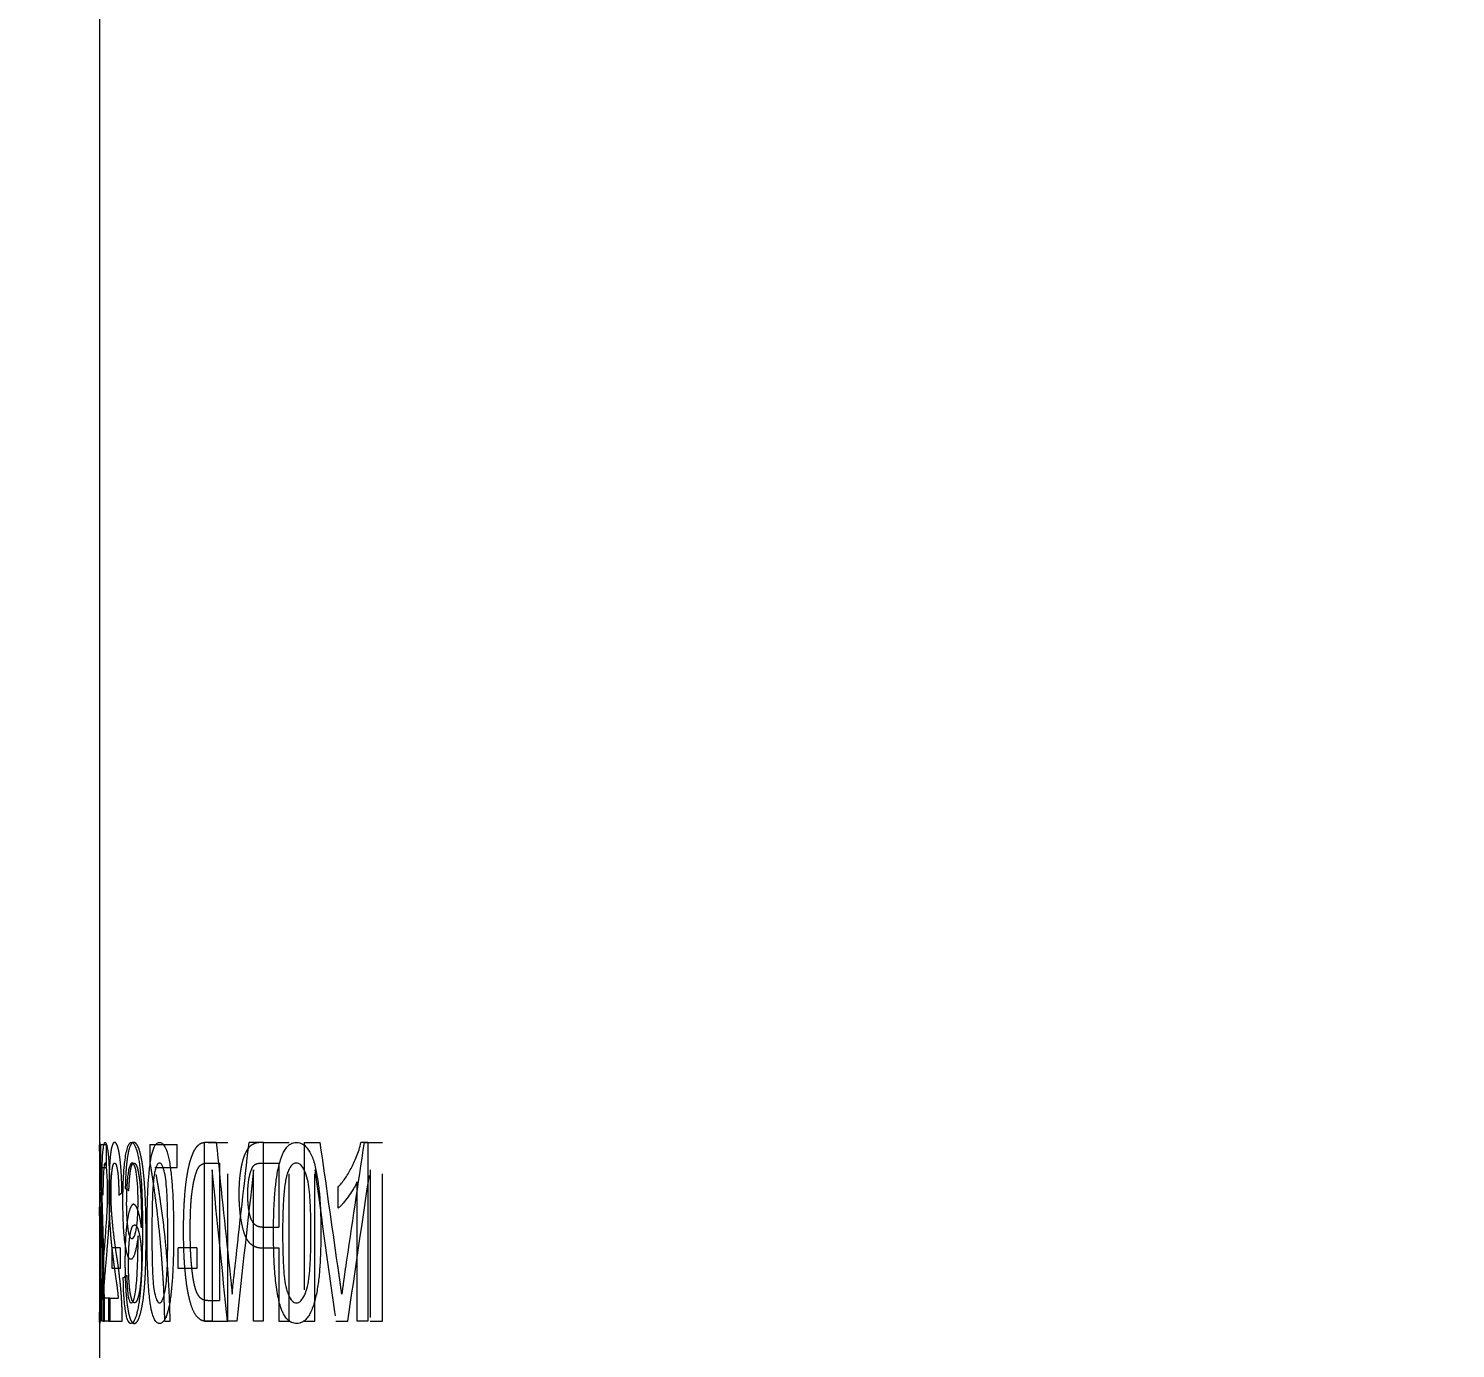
# Model space of a CAD drawing. Header units: millimetres. Extents: x 11 to 154, y 24 to 267.
# Drawn here: x 58.14 to 70.44, y 161.54 to 172.91 of the extents above; entities that cross this region are included whole.
import ezdxf

# ---------------------------------------------------------------- set-up
doc = ezdxf.new("R2010")
doc.units = ezdxf.units.MM
doc.header["$PDSIZE"] = -1
doc.linetypes.add('HIDDEN', pattern=[1.905, 1.27, -0.635])
doc.dimstyles.new('ISO-25', dxfattribs={"dimtxt": 2.5, "dimasz": 2.5, "dimexe": 1.25, "dimexo": 0.625, "dimtad": 1, "dimtxsty": 'Standard', "dimcen": 2.5, "dimadec": 0, "dimazin": 0, "dimtfac": 1, "dimtmove": 0, "dimatfit": 3, "dimfxl": 1, "dimarcsym": 0})

# ---------------------------------------------------------------- blocks, each defined once
blk = doc.blocks.new('*D33')
at = {"color": 0, "lineweight": -2}
for start, end in [(206.9483, 226.6819), (244.9569, 264.0897)]:
    blk.add_arc((98.216, 212.195), 40.835, start, end, dxfattribs=at)
at = {"color": 0}
for points in [[(61.334, 193.468), (62.296, 193.91), (60.487, 196.573)], [(94.045, 172.105), (93.977, 171.049), (97.18, 171.373)]]:
    blk.add_solid(points, dxfattribs=at)
at = {"layer": 'Defpoints', "color": 0}
for p in [(98.216, 212.195), (98.216, 212.195), (58.768, 195.861), (69.096, 183.568), (96.835, 157.794)]:
    blk.add_point(p, dxfattribs=at)
at = {"color": 0, "insert": (75.098, 178.534), "char_height": 2.8222, "attachment_point": 5}
blk.add_mtext('66°', dxfattribs=at)

msp = doc.modelspace()

# ---------------------------------------------------------------- linework, layer by layer
at = {"color": 7, "linetype": 'Continuous', "lineweight": 0}
for p, q in [((58.755, 258.36), (58.755, 163.274)), ((58.755, 163.274), (58.755, 163.061)), ((59.76, 163.314), (59.658, 163.314)), ((59.658, 161.773), (59.658, 163.314)), ((60.163, 163.314), (60.043, 163.314)), ((60.163, 163.314), (60.163, 161.773)), ((61.067, 163.314), (61.007, 163.314)), ((61.067, 163.314), (61.067, 161.773)), ((58.755, 163.061), (58.755, 162.725)), ((59.725, 163.076), (59.725, 161.773)), ((60.082, 161.773), (60.082, 163.076)), ((60.81, 162.746), (60.81, 162.928)), ((60.974, 161.773), (60.974, 162.973)), ((58.755, 162.725), (58.755, 162.556)), ((58.755, 162.556), (58.755, 161.978)), ((59.087, 162.47), (59.086, 162.507)), ((58.931, 162.405), (58.862, 162.405)), ((58.862, 162.227), (58.862, 162.405)), ((58.931, 162.405), (58.931, 162.227)), ((59.593, 162.405), (59.433, 162.405)), ((59.433, 162.227), (59.433, 162.405)), ((59.593, 162.405), (59.593, 162.227)), ((58.931, 162.227), (58.862, 162.227)), ((59.593, 162.227), (59.433, 162.227)), ((58.755, 161.978), (58.755, 161.788)), ((58.844, 161.97), (58.786, 161.97)), ((58.844, 161.97), (58.844, 161.773)), ((58.755, 161.788), (58.755, 159.209)), ((58.844, 161.773), (58.773, 161.773)), ((59.725, 161.773), (59.658, 161.773)), ((59.936, 161.773), (59.858, 161.773)), ((60.163, 161.773), (60.082, 161.773)), ((61.067, 161.773), (60.974, 161.773))]:
    msp.add_line(p, q, dxfattribs=at)
at = {"color": 8, "linetype": 'Continuous', "lineweight": 0}
for p, q in [((58.755, 163.274), (58.757, 163.314)), ((58.755, 163.09), (58.755, 163.061))]:
    msp.add_line(p, q, dxfattribs=at)
at = {"color": 7, "linetype": 'HIDDEN', "lineweight": 0}
for p, q in [((58.762, 163.294), (58.762, 163.134)), ((58.762, 163.294), (58.815, 163.294)), ((58.815, 163.096), (58.815, 163.294)), ((59.188, 163.294), (59.188, 163.134)), ((59.188, 163.294), (59.423, 163.294)), ((59.423, 163.096), (59.423, 163.294)), ((59.69, 163.314), (59.86, 163.314)), ((59.86, 161.773), (59.86, 163.314)), ((60.166, 163.314), (60.387, 163.314)), ((60.387, 161.773), (60.387, 163.314)), ((60.517, 163.314), (60.517, 161.773)), ((60.517, 163.314), (60.656, 163.314)), ((61.034, 163.314), (61.192, 163.314)), ((61.192, 161.773), (61.192, 163.314)), ((58.769, 163.096), (58.815, 163.096)), ((59.231, 163.096), (59.423, 163.096)), ((59.689, 163.136), (59.788, 163.136)), ((59.788, 163.136), (59.788, 161.95)), ((60.158, 163.136), (60.3, 163.136)), ((60.3, 163.136), (60.3, 162.583)), ((60.61, 161.773), (60.61, 163.076)), ((61.086, 163.076), (61.086, 161.773)), ((60.157, 162.583), (60.3, 162.583)), ((60.155, 162.405), (60.3, 162.405)), ((60.3, 162.405), (60.3, 161.773)), ((58.833, 161.97), (58.833, 161.773)), ((58.833, 161.97), (58.916, 161.97)), ((59.688, 161.95), (59.788, 161.95)), ((58.785, 161.773), (58.797, 161.773)), ((58.833, 161.773), (58.95, 161.773)), ((59.314, 161.773), (59.362, 161.773)), ((59.682, 161.773), (59.86, 161.773)), ((60.3, 161.773), (60.387, 161.773)), ((60.517, 161.773), (60.61, 161.773)), ((60.791, 161.773), (60.894, 161.773)), ((61.086, 161.773), (61.192, 161.773))]:
    msp.add_line(p, q, dxfattribs=at)
msp.add_circle((77.799, 176.831), 40.835)
at = {"color": 7, "linetype": 'Continuous', "lineweight": 0}
for points, knots in [([(58.755, 195.874), (58.763, 195.866), (58.779, 195.85), (58.886, 195.743), (59.01, 195.619), (59.164, 195.466), (59.403, 195.227), (59.759, 194.87), (60.177, 194.452), (60.66, 193.969), (61.144, 193.485), (61.604, 193.025), (62.025, 192.604), (62.466, 192.163), (62.93, 191.699), (63.414, 191.215), (63.919, 190.711), (64.438, 190.191), (65.034, 189.596), (65.707, 188.922), (66.464, 188.165), (67.24, 187.389), (68.039, 186.59), (68.858, 185.771), (69.696, 184.933), (70.546, 184.083), (71.47, 183.159), (72.467, 182.162), (73.538, 181.091), (74.62, 180.009), (75.718, 178.912), (76.827, 177.803), (77.948, 176.681), (79.071, 175.558), (80.184, 174.446), (81.28, 173.349), (82.361, 172.268), (83.437, 171.192), (84.514, 170.115), (85.587, 169.042), (86.656, 167.973), (87.709, 166.92), (88.599, 166.03), (89.329, 165.3), (89.909, 164.72), (90.479, 164.15), (91.04, 163.589), (91.589, 163.04), (92.127, 162.502), (92.649, 161.98), (93.237, 161.393), (93.875, 160.755), (94.429, 160.2), (94.843, 159.786), (95.139, 159.49), (95.417, 159.213), (95.725, 158.904), (96.044, 158.585), (96.351, 158.279), (96.592, 158.037), (96.757, 157.872), (96.846, 157.783), (96.847, 157.782), (96.847, 157.782)], [0, 0, 0, 0, 0.017146, 0.034439, 0.043314, 0.05219, 0.070087, 0.087228, 0.104483, 0.122057, 0.139729, 0.151797, 0.163865, 0.176028, 0.18819, 0.200609, 0.213029, 0.225522, 0.238015, 0.25477, 0.271526, 0.28841, 0.305294, 0.322532, 0.33977, 0.357111, 0.374452, 0.395574, 0.416697, 0.437972, 0.459248, 0.480983, 0.502719, 0.524608, 0.546496, 0.567695, 0.588894, 0.610246, 0.631597, 0.653483, 0.675368, 0.697469, 0.719569, 0.732466, 0.745363, 0.75832, 0.771278, 0.784453, 0.797627, 0.810892, 0.824156, 0.844139, 0.864229, 0.874467, 0.884704, 0.895019, 0.905334, 0.92176, 0.938287, 0.955155, 0.972151, 0.988581, 1, 1, 1, 1]), ([(58.757, 163.314), (58.757, 163.313), (58.757, 163.313), (58.758, 163.307), (58.759, 163.286), (58.762, 163.217), (58.765, 163.103), (58.766, 163), (58.766, 162.946), (58.767, 162.918)], [0, 0, 0, 0, 0.062742, 0.12547, 0.250816, 0.500008, 0.749251, 0.874589, 1, 1, 1, 1]), ([(58.774, 162.879), (58.774, 162.894), (58.775, 162.925), (58.775, 162.985), (58.776, 163.058), (58.778, 163.139), (58.781, 163.207), (58.786, 163.258), (58.791, 163.292), (58.795, 163.307), (58.8, 163.313), (58.802, 163.313), (58.803, 163.314)], [0, 0, 0, 0, 0.062578, 0.125141, 0.250155, 0.375928, 0.499944, 0.622322, 0.749821, 0.874855, 0.937422, 1, 1, 1, 1]), ([(58.803, 163.314), (58.804, 163.313), (58.806, 163.313), (58.81, 163.307), (58.816, 163.292), (58.823, 163.258), (58.829, 163.206), (58.835, 163.141), (58.839, 163.063), (58.841, 162.992), (58.842, 162.933), (58.842, 162.903), (58.842, 162.888)], [0, 0, 0, 0, 0.06258, 0.125147, 0.250187, 0.376839, 0.500086, 0.626279, 0.74999, 0.874876, 0.937429, 1, 1, 1, 1]), ([(58.956, 162.802), (58.956, 162.818), (58.956, 162.851), (58.957, 162.916), (58.96, 163), (58.966, 163.09), (58.977, 163.194), (58.993, 163.271), (59.011, 163.304), (59.022, 163.312), (59.027, 163.313), (59.03, 163.314)], [0, 0, 0, 0, 0.062679, 0.125345, 0.250536, 0.393468, 0.500776, 0.749555, 0.874673, 0.937325, 1, 1, 1, 1]), ([(59.03, 163.314), (59.034, 163.313), (59.041, 163.312), (59.052, 163.299), (59.062, 163.279), (59.073, 163.25), (59.083, 163.215), (59.094, 163.158), (59.106, 163.072), (59.116, 162.954), (59.121, 162.829), (59.124, 162.702), (59.124, 162.617), (59.124, 162.574)], [0, 0, 0, 0, 0.062528, 0.125054, 0.1865, 0.250096, 0.312619, 0.375143, 0.499916, 0.624788, 0.749806, 0.874895, 1, 1, 1, 1]), ([(59.164, 162.533), (59.164, 162.576), (59.164, 162.663), (59.167, 162.797), (59.172, 162.926), (59.18, 163.052), (59.194, 163.164), (59.212, 163.239), (59.228, 163.28), (59.242, 163.3), (59.257, 163.312), (59.267, 163.313), (59.272, 163.314)], [0, 0, 0, 0, 0.125149, 0.250279, 0.383726, 0.500412, 0.631627, 0.749883, 0.8124, 0.874915, 0.937449, 1, 1, 1, 1]), ([(59.272, 163.314), (59.277, 163.313), (59.287, 163.312), (59.307, 163.295), (59.327, 163.261), (59.344, 163.209), (59.359, 163.144), (59.371, 163.046), (59.382, 162.922), (59.388, 162.817), (59.39, 162.73), (59.392, 162.643), (59.392, 162.576), (59.392, 162.533)], [0, 0, 0, 0, 0.062556, 0.125075, 0.249766, 0.31272, 0.37475, 0.499612, 0.624667, 0.749719, 0.807597, 0.874863, 1, 1, 1, 1]), ([(60.254, 162.533), (60.254, 162.576), (60.254, 162.663), (60.259, 162.797), (60.269, 162.926), (60.285, 163.052), (60.311, 163.164), (60.343, 163.239), (60.373, 163.28), (60.398, 163.3), (60.425, 163.312), (60.443, 163.313), (60.452, 163.314)], [0, 0, 0, 0, 0.125149, 0.250279, 0.383726, 0.500412, 0.631627, 0.749883, 0.8124, 0.874915, 0.937449, 1, 1, 1, 1]), ([(60.452, 163.314), (60.461, 163.313), (60.479, 163.312), (60.515, 163.295), (60.549, 163.261), (60.579, 163.209), (60.604, 163.144), (60.626, 163.046), (60.644, 162.922), (60.654, 162.817), (60.658, 162.73), (60.661, 162.643), (60.661, 162.576), (60.661, 162.533)], [0, 0, 0, 0, 0.062556, 0.125075, 0.249766, 0.31272, 0.37475, 0.499612, 0.624667, 0.749719, 0.807597, 0.874863, 1, 1, 1, 1]), ([(60.81, 162.928), (60.82, 162.939), (60.84, 162.962), (60.878, 163.012), (60.922, 163.086), (60.962, 163.172), (60.991, 163.249), (61.002, 163.292), (61.007, 163.314)], [0, 0, 0, 0, 0.125071, 0.250121, 0.500072, 0.749968, 0.874991, 1, 1, 1, 1]), ([(58.756, 163.136), (58.756, 163.135), (58.756, 163.134), (58.756, 163.125), (58.755, 163.111), (58.755, 163.097), (58.755, 163.09)], [0, 0, 0, 0, 0.250063, 0.499996, 0.749934, 1, 1, 1, 1]), ([(58.759, 163.057), (58.759, 163.069), (58.758, 163.093), (58.758, 163.118), (58.757, 163.133), (58.757, 163.135), (58.756, 163.136)], [0, 0, 0, 0, 0.25007, 0.499982, 0.749917, 1, 1, 1, 1]), ([(58.761, 162.899), (58.761, 162.913), (58.761, 162.941), (58.76, 162.982), (58.76, 163.022), (58.759, 163.045), (58.759, 163.057)], [0, 0, 0, 0, 0.250124, 0.500155, 0.750098, 1, 1, 1, 1]), ([(58.802, 163.136), (58.801, 163.135), (58.799, 163.134), (58.794, 163.118), (58.789, 163.08), (58.787, 163.023), (58.785, 162.971), (58.784, 162.916), (58.784, 162.878), (58.784, 162.859)], [0, 0, 0, 0, 0.125296, 0.250499, 0.499348, 0.624449, 0.749554, 0.874711, 1, 1, 1, 1]), ([(58.824, 162.886), (58.824, 162.895), (58.824, 162.913), (58.824, 162.947), (58.822, 163.006), (58.818, 163.062), (58.814, 163.102), (58.81, 163.123), (58.806, 163.134), (58.804, 163.135), (58.802, 163.136)], [0, 0, 0, 0, 0.06267, 0.125327, 0.250352, 0.499222, 0.624357, 0.749474, 0.874715, 1, 1, 1, 1]), ([(59.035, 163.136), (59.033, 163.135), (59.03, 163.135), (59.022, 163.129), (59.014, 163.112), (59.005, 163.078), (58.998, 163.033), (58.992, 162.979), (58.988, 162.919), (58.986, 162.856), (58.986, 162.813), (58.985, 162.792)], [0, 0, 0, 0, 0.062588, 0.125146, 0.2501, 0.374935, 0.499886, 0.624864, 0.749867, 0.874901, 1, 1, 1, 1]), ([(59.086, 162.806), (59.086, 162.827), (59.086, 162.868), (59.083, 162.949), (59.075, 163.043), (59.06, 163.109), (59.047, 163.129), (59.04, 163.135), (59.037, 163.136), (59.035, 163.136)], [0, 0, 0, 0, 0.125511, 0.25097, 0.500423, 0.749183, 0.874463, 0.937223, 1, 1, 1, 1]), ([(59.225, 163.03), (59.224, 163.021), (59.221, 163.003), (59.217, 162.964), (59.212, 162.893), (59.208, 162.788), (59.206, 162.661), (59.206, 162.576), (59.205, 162.533)], [0, 0, 0, 0, 0.06252, 0.125016, 0.250007, 0.499876, 0.749913, 1, 1, 1, 1]), ([(59.271, 163.136), (59.269, 163.135), (59.264, 163.135), (59.255, 163.128), (59.245, 163.111), (59.233, 163.076), (59.228, 163.046), (59.225, 163.03)], [0, 0, 0, 0, 0.125176, 0.250287, 0.500036, 0.749915, 1, 1, 1, 1]), ([(59.342, 162.533), (59.342, 162.565), (59.342, 162.627), (59.34, 162.753), (59.337, 162.878), (59.326, 162.997), (59.312, 163.072), (59.296, 163.116), (59.282, 163.134), (59.275, 163.135), (59.271, 163.136)], [0, 0, 0, 0, 0.125252, 0.250497, 0.500667, 0.625627, 0.750398, 0.874909, 0.937434, 1, 1, 1, 1]), ([(60.367, 163.03), (60.365, 163.021), (60.361, 163.003), (60.353, 162.964), (60.344, 162.893), (60.337, 162.788), (60.332, 162.661), (60.332, 162.576), (60.332, 162.533)], [0, 0, 0, 0, 0.06252, 0.125016, 0.250007, 0.499876, 0.749913, 1, 1, 1, 1]), ([(60.451, 163.136), (60.447, 163.135), (60.438, 163.135), (60.422, 163.128), (60.403, 163.111), (60.383, 163.076), (60.372, 163.046), (60.367, 163.03)], [0, 0, 0, 0, 0.125176, 0.250287, 0.500036, 0.749915, 1, 1, 1, 1]), ([(60.576, 162.533), (60.576, 162.565), (60.576, 162.627), (60.573, 162.753), (60.566, 162.878), (60.548, 162.997), (60.523, 163.072), (60.496, 163.116), (60.47, 163.134), (60.457, 163.135), (60.451, 163.136)], [0, 0, 0, 0, 0.125252, 0.250497, 0.500667, 0.625627, 0.750398, 0.874909, 0.937434, 1, 1, 1, 1]), ([(60.974, 162.973), (60.968, 162.961), (60.956, 162.937), (60.93, 162.893), (60.896, 162.843), (60.861, 162.799), (60.833, 162.766), (60.818, 162.753), (60.81, 162.746)], [0, 0, 0, 0, 0.12501, 0.250014, 0.499967, 0.749976, 0.874985, 1, 1, 1, 1]), ([(58.757, 162.78), (58.757, 162.78), (58.757, 162.779), (58.758, 162.769), (58.76, 162.735), (58.763, 162.656), (58.765, 162.554), (58.766, 162.467), (58.767, 162.39), (58.767, 162.327), (58.767, 162.296), (58.767, 162.28)], [0, 0, 0, 0, 0.062655, 0.125282, 0.250366, 0.49929, 0.624403, 0.749521, 0.874692, 0.937339, 1, 1, 1, 1]), ([(58.794, 162.349), (58.796, 162.379), (58.802, 162.454), (58.809, 162.554), (58.816, 162.648), (58.82, 162.72), (58.823, 162.786), (58.824, 162.843), (58.824, 162.872), (58.824, 162.886)], [0, 0, 0, 0, 0.200113, 0.500204, 0.625244, 0.750197, 0.875038, 0.937529, 1, 1, 1, 1]), ([(58.842, 162.888), (58.842, 162.872), (58.842, 162.839), (58.841, 162.774), (58.838, 162.663), (58.831, 162.558), (58.825, 162.479), (58.821, 162.432), (58.817, 162.382), (58.812, 162.32), (58.808, 162.277), (58.806, 162.256)], [0, 0, 0, 0, 0.062555, 0.125087, 0.25005, 0.499504, 0.599583, 0.649635, 0.749736, 0.874866, 1, 1, 1, 1]), ([(59.024, 162.306), (59.022, 162.306), (59.016, 162.307), (59.006, 162.317), (58.99, 162.351), (58.971, 162.45), (58.96, 162.589), (58.957, 162.694), (58.956, 162.756), (58.956, 162.787), (58.956, 162.802)], [0, 0, 0, 0, 0.062747, 0.125475, 0.250674, 0.499795, 0.749117, 0.874503, 0.937244, 1, 1, 1, 1]), ([(58.985, 162.792), (58.985, 162.78), (58.986, 162.757), (58.986, 162.717), (58.989, 162.65), (58.995, 162.581), (59.005, 162.529), (59.014, 162.501), (59.024, 162.486), (59.031, 162.485), (59.034, 162.484)], [0, 0, 0, 0, 0.071625, 0.143241, 0.250557, 0.499383, 0.625471, 0.74958, 0.87476, 1, 1, 1, 1]), ([(59.034, 162.484), (59.036, 162.484), (59.04, 162.484), (59.047, 162.49), (59.055, 162.504), (59.065, 162.535), (59.073, 162.576), (59.079, 162.627), (59.084, 162.684), (59.086, 162.745), (59.086, 162.786), (59.086, 162.806)], [0, 0, 0, 0, 0.06259, 0.125158, 0.250127, 0.37504, 0.499977, 0.621964, 0.749822, 0.87489, 1, 1, 1, 1]), ([(58.761, 162.274), (58.761, 162.295), (58.761, 162.338), (58.761, 162.422), (58.76, 162.518), (58.758, 162.579), (58.757, 162.597), (58.756, 162.602), (58.756, 162.602), (58.756, 162.602)], [0, 0, 0, 0, 0.125525, 0.250978, 0.50011, 0.748986, 0.87441, 0.937197, 1, 1, 1, 1]), ([(59.124, 162.574), (59.124, 162.548), (59.124, 162.495), (59.123, 162.402), (59.121, 162.29), (59.116, 162.16), (59.106, 162.028), (59.092, 161.91), (59.075, 161.832), (59.06, 161.79), (59.048, 161.768), (59.037, 161.755), (59.029, 161.754), (59.025, 161.753)], [0, 0, 0, 0, 0.071518, 0.143034, 0.25029, 0.375369, 0.500348, 0.62797, 0.749898, 0.821314, 0.874927, 0.937445, 1, 1, 1, 1]), ([(59.195, 161.901), (59.193, 161.916), (59.19, 161.939), (59.184, 161.987), (59.176, 162.071), (59.169, 162.204), (59.165, 162.34), (59.164, 162.45), (59.164, 162.505), (59.164, 162.533)], [0, 0, 0, 0, 0.083369, 0.125053, 0.25006, 0.49986, 0.749868, 0.874929, 1, 1, 1, 1]), ([(59.205, 162.533), (59.205, 162.502), (59.206, 162.439), (59.207, 162.314), (59.21, 162.19), (59.219, 162.07), (59.232, 161.996), (59.247, 161.951), (59.261, 161.933), (59.268, 161.931), (59.272, 161.931)], [0, 0, 0, 0, 0.125248, 0.250487, 0.500655, 0.625639, 0.750376, 0.874921, 0.937437, 1, 1, 1, 1]), ([(59.392, 162.533), (59.392, 162.489), (59.392, 162.402), (59.389, 162.271), (59.383, 162.143), (59.372, 162.018), (59.356, 161.904), (59.336, 161.828), (59.317, 161.787), (59.302, 161.766), (59.287, 161.754), (59.277, 161.753), (59.272, 161.753)], [0, 0, 0, 0, 0.125158, 0.250297, 0.37541, 0.500448, 0.625296, 0.749884, 0.812384, 0.8749, 0.937444, 1, 1, 1, 1]), ([(59.272, 161.931), (59.275, 161.931), (59.283, 161.933), (59.297, 161.952), (59.312, 161.996), (59.327, 162.07), (59.337, 162.19), (59.341, 162.314), (59.342, 162.439), (59.342, 162.502), (59.342, 162.533)], [0, 0, 0, 0, 0.062568, 0.125076, 0.249614, 0.374345, 0.499321, 0.749502, 0.874746, 1, 1, 1, 1]), ([(60.313, 161.901), (60.308, 161.916), (60.302, 161.939), (60.292, 161.987), (60.277, 162.071), (60.263, 162.204), (60.256, 162.34), (60.254, 162.45), (60.254, 162.505), (60.254, 162.533)], [0, 0, 0, 0, 0.083369, 0.125053, 0.25006, 0.49986, 0.749868, 0.874929, 1, 1, 1, 1]), ([(60.332, 162.533), (60.332, 162.502), (60.332, 162.439), (60.335, 162.314), (60.341, 162.19), (60.357, 162.07), (60.381, 161.996), (60.408, 161.951), (60.432, 161.933), (60.445, 161.931), (60.452, 161.931)], [0, 0, 0, 0, 0.125248, 0.250487, 0.500655, 0.625639, 0.750376, 0.874921, 0.937437, 1, 1, 1, 1]), ([(60.661, 162.533), (60.661, 162.489), (60.66, 162.402), (60.655, 162.271), (60.645, 162.143), (60.627, 162.018), (60.599, 161.904), (60.565, 161.828), (60.532, 161.787), (60.506, 161.766), (60.479, 161.754), (60.461, 161.753), (60.452, 161.753)], [0, 0, 0, 0, 0.125158, 0.250297, 0.37541, 0.500448, 0.625296, 0.749884, 0.812384, 0.8749, 0.937444, 1, 1, 1, 1]), ([(60.452, 161.931), (60.458, 161.931), (60.471, 161.933), (60.496, 161.952), (60.524, 161.996), (60.549, 162.07), (60.566, 162.19), (60.573, 162.314), (60.576, 162.439), (60.576, 162.502), (60.576, 162.533)], [0, 0, 0, 0, 0.062568, 0.125076, 0.249614, 0.374345, 0.499321, 0.749502, 0.874746, 1, 1, 1, 1]), ([(59.086, 162.507), (59.084, 162.49), (59.08, 162.457), (59.07, 162.399), (59.056, 162.347), (59.042, 162.317), (59.032, 162.307), (59.027, 162.306), (59.024, 162.306)], [0, 0, 0, 0, 0.143025, 0.285974, 0.571283, 0.785462, 0.892699, 1, 1, 1, 1]), ([(59.027, 161.931), (59.03, 161.931), (59.035, 161.932), (59.045, 161.945), (59.056, 161.977), (59.068, 162.04), (59.077, 162.149), (59.083, 162.263), (59.086, 162.381), (59.086, 162.44), (59.087, 162.47)], [0, 0, 0, 0, 0.062597, 0.125158, 0.249878, 0.374528, 0.499454, 0.749595, 0.874791, 1, 1, 1, 1]), ([(58.774, 161.91), (58.775, 161.932), (58.775, 161.977), (58.778, 162.061), (58.781, 162.15), (58.785, 162.231), (58.789, 162.295), (58.792, 162.331), (58.794, 162.349)], [0, 0, 0, 0, 0.125024, 0.250044, 0.499827, 0.699854, 0.849924, 1, 1, 1, 1]), ([(58.767, 162.28), (58.767, 162.263), (58.767, 162.23), (58.767, 162.163), (58.766, 162.081), (58.765, 161.989), (58.763, 161.906), (58.761, 161.838), (58.759, 161.788), (58.758, 161.763), (58.757, 161.754), (58.756, 161.753), (58.756, 161.753)], [0, 0, 0, 0, 0.062581, 0.125142, 0.250158, 0.376482, 0.500162, 0.625044, 0.749954, 0.874876, 0.937434, 1, 1, 1, 1]), ([(58.756, 161.931), (58.756, 161.931), (58.756, 161.932), (58.757, 161.937), (58.758, 161.959), (58.759, 162.011), (58.76, 162.081), (58.761, 162.142), (58.761, 162.209), (58.761, 162.252), (58.761, 162.274)], [0, 0, 0, 0, 0.062698, 0.125377, 0.250502, 0.499103, 0.599316, 0.749378, 0.874664, 1, 1, 1, 1]), ([(58.806, 162.256), (58.805, 162.238), (58.801, 162.194), (58.795, 162.126), (58.791, 162.064), (58.788, 162.012), (58.787, 161.984), (58.786, 161.97)], [0, 0, 0, 0, 0.200026, 0.500062, 0.750029, 0.874995, 1, 1, 1, 1]), ([(58.989, 162.168), (58.989, 162.151), (58.99, 162.121), (58.992, 162.079), (58.995, 162.038), (58.999, 161.999), (59.005, 161.966), (59.012, 161.945), (59.019, 161.932), (59.025, 161.931), (59.027, 161.931)], [0, 0, 0, 0, 0.135725, 0.250288, 0.350411, 0.500201, 0.624519, 0.749908, 0.87489, 1, 1, 1, 1]), ([(59.873, 162.232), (59.877, 162.195), (59.884, 162.132), (59.892, 162.056), (59.896, 162.019), (59.897, 162.006)], [0, 0, 0, 0, 0.500001, 0.833336, 1, 1, 1, 1]), ([(59.897, 162.006), (59.899, 162.03), (59.904, 162.077), (59.91, 162.133), (59.915, 162.176), (59.919, 162.211), (59.921, 162.236), (59.923, 162.251)], [0, 0, 0, 0, 0.290377, 0.571426, 0.693876, 0.816325, 1, 1, 1, 1]), ([(59.025, 161.753), (59.023, 161.753), (59.019, 161.753), (59.01, 161.76), (58.999, 161.775), (58.988, 161.809), (58.978, 161.859), (58.97, 161.92), (58.964, 161.992), (58.961, 162.056), (58.96, 162.108), (58.959, 162.135), (58.959, 162.148)], [0, 0, 0, 0, 0.062572, 0.12513, 0.250102, 0.37567, 0.499946, 0.624882, 0.749858, 0.874861, 0.937425, 1, 1, 1, 1]), ([(58.773, 161.773), (58.773, 161.784), (58.773, 161.807), (58.774, 161.842), (58.774, 161.876), (58.774, 161.899), (58.774, 161.91)], [0, 0, 0, 0, 0.250032, 0.500013, 0.74998, 1, 1, 1, 1]), ([(59.272, 161.753), (59.268, 161.753), (59.26, 161.754), (59.246, 161.762), (59.228, 161.783), (59.213, 161.824), (59.202, 161.865), (59.197, 161.889), (59.195, 161.901)], [0, 0, 0, 0, 0.125149, 0.250256, 0.500117, 0.749804, 0.874877, 1, 1, 1, 1]), ([(60.452, 161.753), (60.445, 161.753), (60.432, 161.754), (60.405, 161.762), (60.374, 161.783), (60.345, 161.824), (60.325, 161.865), (60.317, 161.889), (60.313, 161.901)], [0, 0, 0, 0, 0.125149, 0.250256, 0.500117, 0.749804, 0.874877, 1, 1, 1, 1])]:
    msp.add_open_spline(points, degree=3, knots=knots, dxfattribs=at)
at = {"color": 7, "linetype": 'HIDDEN', "lineweight": 0}
for points, knots in [([(96.847, 157.782), (96.85, 157.78), (96.859, 157.77), (96.797, 157.832), (96.662, 157.967), (96.456, 158.173), (96.196, 158.433), (95.876, 158.754), (95.541, 159.088), (95.216, 159.413), (94.919, 159.71), (94.602, 160.027), (94.263, 160.366), (93.904, 160.725), (93.526, 161.103), (93.132, 161.498), (92.678, 161.951), (92.161, 162.468), (91.577, 163.052), (90.972, 163.658), (90.343, 164.286), (89.695, 164.935), (89.026, 165.604), (88.342, 166.287), (87.574, 167.055), (86.72, 167.91), (85.774, 168.855), (84.813, 169.816), (83.832, 170.798), (82.833, 171.796), (81.818, 172.811), (80.795, 173.834), (79.77, 174.859), (78.747, 175.882), (77.726, 176.904), (76.702, 177.927), (75.672, 178.957), (74.639, 179.99), (73.603, 181.027), (72.57, 182.059), (71.608, 183.021), (70.718, 183.912), (69.897, 184.732), (69.084, 185.545), (68.277, 186.353), (67.477, 187.152), (66.685, 187.944), (65.909, 188.72), (65.229, 189.4), (64.642, 189.987), (64.142, 190.487), (63.654, 190.975), (63.176, 191.453), (62.711, 191.918), (62.26, 192.369), (61.826, 192.803), (61.341, 193.288), (60.823, 193.807), (60.381, 194.248), (60.059, 194.57), (59.832, 194.797), (59.624, 195.005), (59.384, 195.245), (59.137, 195.492), (58.957, 195.672), (58.854, 195.775), (58.798, 195.832), (58.762, 195.867), (58.758, 195.872), (58.755, 195.874)], [0, 0, 0, 0, 0.00514, 0.022112, 0.039226, 0.05469, 0.070251, 0.086097, 0.102033, 0.112487, 0.122941, 0.133476, 0.144011, 0.154772, 0.165533, 0.176359, 0.187186, 0.20151, 0.215834, 0.230269, 0.244704, 0.259441, 0.274178, 0.289001, 0.303824, 0.323232, 0.342641, 0.362195, 0.38175, 0.401721, 0.421692, 0.441791, 0.46189, 0.4817, 0.50151, 0.521435, 0.541361, 0.561654, 0.581947, 0.602372, 0.622797, 0.639427, 0.656057, 0.672775, 0.689493, 0.706519, 0.723545, 0.740696, 0.757847, 0.769689, 0.781531, 0.793432, 0.805332, 0.817442, 0.829551, 0.841748, 0.853944, 0.872366, 0.890891, 0.900336, 0.90978, 0.919296, 0.928812, 0.946232, 0.963789, 0.972799, 0.98181, 0.990905, 1, 1, 1, 1]), ([(96.847, 157.782), (96.85, 157.78), (96.859, 157.77), (96.797, 157.832), (96.662, 157.967), (96.456, 158.173), (96.196, 158.433), (95.876, 158.754), (95.541, 159.088), (95.216, 159.413), (94.919, 159.71), (94.602, 160.027), (94.263, 160.366), (93.904, 160.725), (93.526, 161.103), (93.132, 161.498), (92.678, 161.951), (92.161, 162.468), (91.577, 163.052), (90.972, 163.658), (90.343, 164.286), (89.695, 164.935), (89.026, 165.604), (88.342, 166.287), (87.574, 167.055), (86.72, 167.91), (85.774, 168.855), (84.813, 169.816), (83.832, 170.798), (82.833, 171.796), (81.818, 172.811), (80.795, 173.834), (79.77, 174.859), (78.747, 175.882), (77.726, 176.904), (76.702, 177.927), (75.672, 178.957), (74.639, 179.99), (73.603, 181.027), (72.57, 182.059), (71.608, 183.021), (70.718, 183.912), (69.897, 184.732), (69.084, 185.545), (68.277, 186.353), (67.477, 187.152), (66.685, 187.944), (65.909, 188.72), (65.229, 189.4), (64.642, 189.987), (64.142, 190.487), (63.654, 190.975), (63.176, 191.453), (62.711, 191.918), (62.26, 192.369), (61.826, 192.803), (61.341, 193.288), (60.823, 193.807), (60.381, 194.248), (60.059, 194.57), (59.832, 194.797), (59.624, 195.005), (59.384, 195.245), (59.137, 195.492), (58.957, 195.672), (58.854, 195.775), (58.798, 195.832), (58.762, 195.867), (58.758, 195.872), (58.755, 195.874)], [0, 0, 0, 0, 0.00514, 0.022112, 0.039226, 0.05469, 0.070251, 0.086097, 0.102033, 0.112487, 0.122941, 0.133476, 0.144011, 0.154772, 0.165533, 0.176359, 0.187186, 0.20151, 0.215834, 0.230269, 0.244704, 0.259441, 0.274178, 0.289001, 0.303824, 0.323232, 0.342641, 0.362195, 0.38175, 0.401721, 0.421692, 0.441791, 0.46189, 0.4817, 0.50151, 0.521435, 0.541361, 0.561654, 0.581947, 0.602372, 0.622797, 0.639427, 0.656057, 0.672775, 0.689493, 0.706519, 0.723545, 0.740696, 0.757847, 0.769689, 0.781531, 0.793432, 0.805332, 0.817442, 0.829551, 0.841748, 0.853944, 0.872366, 0.890891, 0.900336, 0.90978, 0.919296, 0.928812, 0.946232, 0.963789, 0.972799, 0.98181, 0.990905, 1, 1, 1, 1]), ([(58.757, 195.875), (59.635, 194.784), (61.427, 192.56), (64.178, 189.272), (66.978, 186.022), (69.779, 182.875), (72.527, 179.887), (75.223, 177.054), (77.863, 174.369), (80.504, 171.777), (83.145, 169.275), (85.796, 166.855), (88.458, 164.519), (91.131, 162.265), (93.808, 160.111), (95.71, 158.622), (96.733, 157.869), (96.849, 157.784)], [0, 0, 0, 0, 0.077792, 0.158666, 0.238086, 0.316073, 0.392647, 0.46357, 0.533276, 0.601785, 0.669117, 0.735297, 0.801145, 0.865862, 0.929474, 0.992009, 1, 1, 1, 1]), ([(58.757, 195.875), (59.635, 194.784), (61.427, 192.56), (64.178, 189.272), (66.978, 186.022), (69.779, 182.875), (72.527, 179.887), (75.223, 177.054), (77.863, 174.369), (80.504, 171.777), (83.145, 169.275), (85.796, 166.855), (88.458, 164.519), (91.131, 162.265), (93.808, 160.111), (95.71, 158.622), (96.733, 157.869), (96.849, 157.784)], [0, 0, 0, 0, 0.077792, 0.158666, 0.238086, 0.316073, 0.392647, 0.46357, 0.533276, 0.601785, 0.669117, 0.735297, 0.801145, 0.865862, 0.929474, 0.992009, 1, 1, 1, 1]), ([(58.756, 163.139), (58.756, 163.165), (58.756, 163.217), (58.755, 163.266), (58.755, 163.273), (58.755, 163.274)], [0, 0, 0, 0, 0.476485, 0.952699, 1, 1, 1, 1]), ([(58.884, 163.314), (58.882, 163.313), (58.879, 163.313), (58.872, 163.307), (58.864, 163.292), (58.855, 163.258), (58.848, 163.206), (58.842, 163.141), (58.838, 163.063), (58.836, 162.992), (58.835, 162.933), (58.835, 162.903), (58.835, 162.888)], [0, 0, 0, 0, 0.06258, 0.125147, 0.250187, 0.376839, 0.500086, 0.626279, 0.74999, 0.874876, 0.937429, 1, 1, 1, 1]), ([(58.947, 162.879), (58.947, 162.894), (58.947, 162.925), (58.945, 162.985), (58.942, 163.058), (58.935, 163.139), (58.927, 163.207), (58.917, 163.258), (58.906, 163.292), (58.896, 163.307), (58.889, 163.313), (58.886, 163.313), (58.884, 163.314)], [0, 0, 0, 0, 0.062578, 0.125141, 0.250155, 0.375928, 0.499944, 0.622322, 0.749821, 0.874855, 0.937422, 1, 1, 1, 1]), ([(59.049, 163.314), (59.047, 163.313), (59.042, 163.313), (59.032, 163.307), (59.017, 163.286), (58.997, 163.217), (58.984, 163.103), (58.978, 163), (58.977, 162.946), (58.976, 162.918)], [0, 0, 0, 0, 0.062742, 0.12547, 0.250816, 0.500008, 0.749251, 0.874589, 1, 1, 1, 1]), ([(59.122, 163.139), (59.12, 163.152), (59.115, 163.18), (59.104, 163.229), (59.089, 163.276), (59.072, 163.303), (59.059, 163.312), (59.052, 163.313), (59.049, 163.314)], [0, 0, 0, 0, 0.125139, 0.250224, 0.499913, 0.74974, 0.874847, 1, 1, 1, 1]), ([(59.608, 163.291), (59.602, 163.286), (59.59, 163.275), (59.573, 163.251), (59.557, 163.22), (59.548, 163.194), (59.543, 163.181)], [0, 0, 0, 0, 0.250076, 0.500024, 0.749948, 1, 1, 1, 1]), ([(59.69, 163.314), (59.683, 163.313), (59.669, 163.313), (59.648, 163.31), (59.631, 163.305), (59.618, 163.299), (59.611, 163.294), (59.608, 163.291)], [0, 0, 0, 0, 0.250022, 0.50003, 0.750028, 0.867958, 1, 1, 1, 1]), ([(60.081, 163.299), (60.071, 163.294), (60.053, 163.284), (60.028, 163.255), (60.005, 163.212), (59.986, 163.157), (59.972, 163.092), (59.962, 163.021), (59.956, 162.947), (59.955, 162.896), (59.955, 162.871)], [0, 0, 0, 0, 0.12508, 0.250084, 0.375334, 0.499881, 0.624866, 0.749889, 0.874926, 1, 1, 1, 1]), ([(60.166, 163.314), (60.151, 163.313), (60.13, 163.312), (60.101, 163.308), (60.088, 163.302), (60.081, 163.299)], [0, 0, 0, 0, 0.500006, 0.750019, 1, 1, 1, 1]), ([(59.543, 163.181), (59.539, 163.17), (59.532, 163.148), (59.521, 163.105), (59.51, 163.049), (59.498, 162.976), (59.486, 162.868), (59.479, 162.754), (59.476, 162.638), (59.476, 162.58), (59.476, 162.551)], [0, 0, 0, 0, 0.071461, 0.142915, 0.250062, 0.372024, 0.500071, 0.74989, 0.874936, 1, 1, 1, 1]), ([(58.755, 163.061), (58.755, 163.037), (58.755, 162.98), (58.756, 162.814), (58.756, 162.672), (58.756, 162.577)], [0, 0, 0, 0, 0.192088, 0.462653, 1, 1, 1, 1]), ([(58.759, 162.494), (58.759, 162.524), (58.759, 162.581), (58.759, 162.694), (58.758, 162.832), (58.758, 162.969), (58.757, 163.057), (58.757, 163.105), (58.756, 163.127), (58.756, 163.139)], [0, 0, 0, 0, 0.132761, 0.250145, 0.500156, 0.749954, 0.874942, 0.937471, 1, 1, 1, 1]), ([(58.762, 163.134), (58.763, 163.117), (58.764, 163.083), (58.765, 163.012), (58.768, 162.883), (58.772, 162.69), (58.777, 162.487), (58.78, 162.32), (58.781, 162.234), (58.782, 162.191)], [0, 0, 0, 0, 0.062513, 0.125026, 0.250034, 0.500009, 0.749958, 0.874973, 1, 1, 1, 1]), ([(58.797, 161.773), (58.797, 161.79), (58.797, 161.825), (58.797, 161.885), (58.796, 161.989), (58.794, 162.133), (58.791, 162.309), (58.786, 162.537), (58.78, 162.754), (58.774, 162.926), (58.772, 163.007), (58.77, 163.054), (58.769, 163.082), (58.769, 163.096)], [0, 0, 0, 0, 0.035726, 0.071453, 0.125039, 0.250049, 0.375068, 0.500083, 0.749944, 0.874961, 0.924977, 0.960399, 1, 1, 1, 1]), ([(58.854, 162.886), (58.854, 162.895), (58.854, 162.913), (58.854, 162.947), (58.856, 163.006), (58.861, 163.062), (58.867, 163.102), (58.872, 163.123), (58.878, 163.134), (58.882, 163.135), (58.884, 163.136)], [0, 0, 0, 0, 0.06267, 0.125327, 0.250352, 0.499222, 0.624357, 0.749474, 0.874715, 1, 1, 1, 1]), ([(58.884, 163.136), (58.886, 163.135), (58.891, 163.134), (58.9, 163.118), (58.908, 163.08), (58.915, 163.023), (58.918, 162.971), (58.92, 162.916), (58.92, 162.878), (58.92, 162.859)], [0, 0, 0, 0, 0.125296, 0.250499, 0.499348, 0.624449, 0.749554, 0.874711, 1, 1, 1, 1]), ([(59.007, 162.899), (59.008, 162.913), (59.009, 162.941), (59.012, 162.982), (59.015, 163.022), (59.018, 163.045), (59.019, 163.057)], [0, 0, 0, 0, 0.250124, 0.500155, 0.750098, 1, 1, 1, 1]), ([(59.019, 163.057), (59.021, 163.069), (59.025, 163.093), (59.033, 163.118), (59.042, 163.133), (59.048, 163.135), (59.051, 163.136)], [0, 0, 0, 0, 0.25007, 0.499982, 0.749917, 1, 1, 1, 1]), ([(59.051, 163.136), (59.054, 163.135), (59.059, 163.134), (59.067, 163.125), (59.074, 163.111), (59.079, 163.097), (59.082, 163.09)], [0, 0, 0, 0, 0.250063, 0.499996, 0.749934, 1, 1, 1, 1]), ([(59.082, 163.09), (59.083, 163.081), (59.087, 163.064), (59.094, 163.025), (59.101, 162.974), (59.107, 162.914), (59.111, 162.856), (59.113, 162.79), (59.115, 162.72), (59.116, 162.648), (59.116, 162.601), (59.116, 162.577)], [0, 0, 0, 0, 0.071456, 0.142874, 0.285625, 0.395264, 0.499857, 0.6147, 0.749896, 0.87494, 1, 1, 1, 1]), ([(59.156, 162.494), (59.156, 162.524), (59.155, 162.581), (59.154, 162.694), (59.15, 162.832), (59.142, 162.969), (59.133, 163.057), (59.127, 163.105), (59.124, 163.127), (59.122, 163.139)], [0, 0, 0, 0, 0.132761, 0.250145, 0.500156, 0.749954, 0.874942, 0.937471, 1, 1, 1, 1]), ([(59.188, 163.134), (59.192, 163.117), (59.198, 163.083), (59.209, 163.012), (59.228, 162.883), (59.253, 162.69), (59.274, 162.487), (59.288, 162.32), (59.294, 162.234), (59.297, 162.191)], [0, 0, 0, 0, 0.062513, 0.125026, 0.250034, 0.500009, 0.749958, 0.874973, 1, 1, 1, 1]), ([(59.362, 161.773), (59.362, 161.79), (59.362, 161.825), (59.36, 161.885), (59.357, 161.989), (59.349, 162.133), (59.337, 162.309), (59.316, 162.537), (59.289, 162.754), (59.262, 162.926), (59.248, 163.007), (59.24, 163.054), (59.234, 163.082), (59.231, 163.096)], [0, 0, 0, 0, 0.035726, 0.071453, 0.125039, 0.250049, 0.375068, 0.500083, 0.749944, 0.874961, 0.924977, 0.960399, 1, 1, 1, 1]), ([(59.536, 162.555), (59.536, 162.582), (59.536, 162.636), (59.539, 162.743), (59.546, 162.849), (59.56, 162.945), (59.574, 163.011), (59.588, 163.057), (59.601, 163.088), (59.609, 163.098), (59.612, 163.104)], [0, 0, 0, 0, 0.125143, 0.250256, 0.499956, 0.624948, 0.74998, 0.874924, 0.937456, 1, 1, 1, 1]), ([(59.612, 163.104), (59.615, 163.108), (59.621, 163.115), (59.634, 163.124), (59.65, 163.131), (59.669, 163.135), (59.683, 163.136), (59.689, 163.136)], [0, 0, 0, 0, 0.124981, 0.249986, 0.499959, 0.749952, 1, 1, 1, 1]), ([(60.032, 162.864), (60.032, 162.878), (60.032, 162.906), (60.036, 162.96), (60.045, 163.024), (60.061, 163.077), (60.078, 163.109), (60.087, 163.118), (60.092, 163.122)], [0, 0, 0, 0, 0.125314, 0.250543, 0.500243, 0.749659, 0.874774, 1, 1, 1, 1]), ([(60.092, 163.122), (60.095, 163.124), (60.1, 163.127), (60.111, 163.131), (60.13, 163.135), (60.147, 163.135), (60.158, 163.136)], [0, 0, 0, 0, 0.123673, 0.249964, 0.499969, 1, 1, 1, 1]), ([(58.835, 162.888), (58.835, 162.872), (58.835, 162.839), (58.836, 162.774), (58.839, 162.663), (58.846, 162.558), (58.852, 162.479), (58.857, 162.432), (58.863, 162.382), (58.87, 162.32), (58.876, 162.277), (58.878, 162.256)], [0, 0, 0, 0, 0.062555, 0.125087, 0.25005, 0.499504, 0.599583, 0.649635, 0.749736, 0.874866, 1, 1, 1, 1]), ([(58.9, 162.349), (58.896, 162.379), (58.885, 162.454), (58.873, 162.554), (58.864, 162.648), (58.858, 162.72), (58.855, 162.786), (58.854, 162.843), (58.854, 162.872), (58.854, 162.886)], [0, 0, 0, 0, 0.200113, 0.500204, 0.625244, 0.750197, 0.875038, 0.937529, 1, 1, 1, 1]), ([(59.047, 162.78), (59.045, 162.78), (59.039, 162.779), (59.029, 162.769), (59.011, 162.735), (58.995, 162.656), (58.983, 162.554), (58.977, 162.467), (58.974, 162.39), (58.974, 162.327), (58.973, 162.296), (58.973, 162.28)], [0, 0, 0, 0, 0.062655, 0.125282, 0.250366, 0.49929, 0.624403, 0.749521, 0.874692, 0.937339, 1, 1, 1, 1]), ([(59.116, 162.577), (59.114, 162.592), (59.11, 162.622), (59.1, 162.677), (59.086, 162.731), (59.07, 162.764), (59.057, 162.778), (59.051, 162.78), (59.047, 162.78)], [0, 0, 0, 0, 0.125179, 0.25029, 0.499923, 0.749727, 0.874834, 1, 1, 1, 1]), ([(59.955, 162.871), (59.955, 162.853), (59.955, 162.819), (59.959, 162.751), (59.967, 162.668), (59.985, 162.577), (60.008, 162.501), (60.041, 162.45), (60.077, 162.422), (60.116, 162.407), (60.142, 162.405), (60.155, 162.405)], [0, 0, 0, 0, 0.062591, 0.125168, 0.250128, 0.375062, 0.499849, 0.614639, 0.749706, 0.874822, 1, 1, 1, 1]), ([(60.157, 162.583), (60.149, 162.583), (60.133, 162.584), (60.102, 162.595), (60.074, 162.62), (60.051, 162.677), (60.039, 162.733), (60.034, 162.791), (60.032, 162.833), (60.032, 162.854), (60.032, 162.864)], [0, 0, 0, 0, 0.125415, 0.250781, 0.499644, 0.583125, 0.749432, 0.874588, 0.937288, 1, 1, 1, 1]), ([(58.756, 162.577), (58.756, 162.607), (58.756, 162.666), (58.755, 162.706), (58.755, 162.725)], [0, 0, 0, 0, 0.508379, 1, 1, 1, 1]), ([(58.755, 162.556), (58.755, 162.543), (58.755, 162.52), (58.756, 162.465), (58.756, 162.39), (58.756, 162.327), (58.756, 162.284)], [0, 0, 0, 0, 0.241568, 0.432584, 0.621431, 1, 1, 1, 1]), ([(59.004, 162.274), (59.004, 162.295), (59.005, 162.338), (59.007, 162.422), (59.016, 162.518), (59.031, 162.579), (59.044, 162.597), (59.051, 162.602), (59.055, 162.602), (59.057, 162.602)], [0, 0, 0, 0, 0.125525, 0.250978, 0.50011, 0.748986, 0.87441, 0.937197, 1, 1, 1, 1]), ([(59.057, 162.602), (59.059, 162.602), (59.063, 162.602), (59.07, 162.596), (59.083, 162.577), (59.097, 162.529), (59.107, 162.465), (59.113, 162.409), (59.116, 162.347), (59.116, 162.305), (59.116, 162.284)], [0, 0, 0, 0, 0.062659, 0.125302, 0.250437, 0.499451, 0.625266, 0.749651, 0.874782, 1, 1, 1, 1]), ([(59.476, 162.551), (59.476, 162.526), (59.476, 162.476), (59.478, 162.376), (59.483, 162.276), (59.492, 162.18), (59.502, 162.087), (59.521, 161.98), (59.552, 161.872), (59.592, 161.808), (59.629, 161.783), (59.659, 161.774), (59.675, 161.773), (59.682, 161.773)], [0, 0, 0, 0, 0.062593, 0.125176, 0.250233, 0.312814, 0.375389, 0.500286, 0.625084, 0.74983, 0.874828, 0.937409, 1, 1, 1, 1]), ([(59.579, 162.059), (59.574, 162.076), (59.566, 162.11), (59.554, 162.187), (59.543, 162.291), (59.538, 162.401), (59.536, 162.489), (59.536, 162.533), (59.536, 162.555)], [0, 0, 0, 0, 0.125023, 0.250031, 0.499827, 0.749806, 0.874895, 1, 1, 1, 1]), ([(58.755, 161.788), (58.755, 161.795), (58.755, 161.816), (58.756, 161.886), (58.757, 162.021), (58.759, 162.235), (58.759, 162.408), (58.759, 162.494)], [0, 0, 0, 0, 0.082941, 0.235823, 0.388677, 0.69368, 1, 1, 1, 1]), ([(59.053, 161.753), (59.057, 161.753), (59.064, 161.755), (59.08, 161.769), (59.099, 161.807), (59.119, 161.885), (59.135, 161.985), (59.146, 162.105), (59.152, 162.232), (59.155, 162.364), (59.155, 162.451), (59.156, 162.494)], [0, 0, 0, 0, 0.062585, 0.125143, 0.249988, 0.374813, 0.499616, 0.616646, 0.749668, 0.87482, 1, 1, 1, 1]), ([(58.947, 161.91), (58.946, 161.932), (58.944, 161.977), (58.937, 162.061), (58.928, 162.15), (58.918, 162.231), (58.909, 162.295), (58.903, 162.331), (58.9, 162.349)], [0, 0, 0, 0, 0.125024, 0.250044, 0.499827, 0.699854, 0.849924, 1, 1, 1, 1]), ([(58.756, 162.284), (58.756, 162.239), (58.756, 162.149), (58.756, 162.051), (58.755, 161.996), (58.755, 161.982), (58.755, 161.978)], [0, 0, 0, 0, 0.373301, 0.74782, 0.937057, 1, 1, 1, 1]), ([(58.782, 162.191), (58.782, 162.157), (58.783, 162.089), (58.784, 161.984), (58.785, 161.879), (58.785, 161.808), (58.785, 161.773)], [0, 0, 0, 0, 0.250005, 0.49999, 0.749985, 1, 1, 1, 1]), ([(58.878, 162.256), (58.881, 162.238), (58.887, 162.194), (58.897, 162.126), (58.906, 162.064), (58.912, 162.012), (58.914, 161.984), (58.916, 161.97)], [0, 0, 0, 0, 0.200026, 0.500062, 0.750029, 0.874995, 1, 1, 1, 1]), ([(58.973, 162.28), (58.973, 162.263), (58.974, 162.23), (58.975, 162.163), (58.978, 162.081), (58.984, 161.989), (58.993, 161.906), (59.005, 161.838), (59.019, 161.788), (59.033, 161.763), (59.044, 161.754), (59.05, 161.753), (59.053, 161.753)], [0, 0, 0, 0, 0.062581, 0.125142, 0.250158, 0.376482, 0.500162, 0.625044, 0.749954, 0.874876, 0.937434, 1, 1, 1, 1]), ([(59.056, 161.931), (59.054, 161.931), (59.05, 161.932), (59.043, 161.937), (59.03, 161.959), (59.019, 162.011), (59.011, 162.081), (59.007, 162.142), (59.004, 162.209), (59.004, 162.252), (59.004, 162.274)], [0, 0, 0, 0, 0.062698, 0.125377, 0.250502, 0.499103, 0.599316, 0.749378, 0.874664, 1, 1, 1, 1]), ([(59.116, 162.284), (59.116, 162.271), (59.116, 162.246), (59.115, 162.195), (59.11, 162.121), (59.102, 162.045), (59.09, 161.987), (59.079, 161.954), (59.07, 161.937), (59.062, 161.932), (59.058, 161.931), (59.056, 161.931)], [0, 0, 0, 0, 0.071563, 0.143095, 0.286021, 0.49984, 0.625967, 0.749785, 0.874789, 0.93738, 1, 1, 1, 1]), ([(59.297, 162.191), (59.299, 162.157), (59.304, 162.089), (59.308, 161.984), (59.312, 161.879), (59.313, 161.808), (59.314, 161.773)], [0, 0, 0, 0, 0.250005, 0.49999, 0.749985, 1, 1, 1, 1]), ([(60.842, 162.006), (60.838, 162.03), (60.832, 162.077), (60.824, 162.133), (60.818, 162.176), (60.813, 162.211), (60.81, 162.236), (60.807, 162.251)], [0, 0, 0, 0, 0.290377, 0.571426, 0.693876, 0.816325, 1, 1, 1, 1]), ([(60.873, 162.232), (60.868, 162.195), (60.859, 162.132), (60.849, 162.056), (60.843, 162.019), (60.842, 162.006)], [0, 0, 0, 0, 0.500001, 0.833336, 1, 1, 1, 1]), ([(59.688, 161.95), (59.678, 161.951), (59.658, 161.952), (59.628, 161.965), (59.606, 161.993), (59.589, 162.026), (59.582, 162.048), (59.579, 162.059)], [0, 0, 0, 0, 0.25024, 0.500296, 0.749934, 0.87497, 1, 1, 1, 1]), ([(58.95, 161.773), (58.95, 161.784), (58.95, 161.807), (58.95, 161.842), (58.949, 161.876), (58.948, 161.899), (58.947, 161.91)], [0, 0, 0, 0, 0.250032, 0.500013, 0.74998, 1, 1, 1, 1])]:
    msp.add_open_spline(points, degree=3, knots=knots, dxfattribs=at)
at = {"color": 7, "linetype": 'Continuous', "lineweight": 0}
for points in [[(59.76, 163.314), (59.797, 162.953), (59.835, 162.593), (59.873, 162.232)], [(59.923, 162.251), (59.962, 162.605), (60.002, 162.959), (60.043, 163.314)], [(59.858, 161.773), (59.812, 162.207), (59.768, 162.642), (59.725, 163.076)], [(60.082, 163.076), (60.032, 162.642), (59.983, 162.207), (59.936, 161.773)], [(58.767, 162.918), (58.764, 162.912), (58.762, 162.905), (58.761, 162.899)], [(58.784, 162.859), (58.781, 162.866), (58.777, 162.872), (58.774, 162.879)], [(58.959, 162.148), (58.968, 162.155), (58.978, 162.161), (58.989, 162.168)]]:
    msp.add_open_spline(points, degree=3, dxfattribs=at)
at = {"color": 7, "linetype": 'HIDDEN', "lineweight": 0}
for points in [[(60.807, 162.251), (60.756, 162.605), (60.706, 162.959), (60.656, 163.314)], [(61.034, 163.314), (60.98, 162.953), (60.926, 162.593), (60.873, 162.232)], [(60.61, 163.076), (60.669, 162.642), (60.729, 162.207), (60.791, 161.773)], [(60.894, 161.773), (60.957, 162.207), (61.021, 162.642), (61.086, 163.076)], [(58.976, 162.918), (58.986, 162.912), (58.997, 162.905), (59.007, 162.899)], [(58.92, 162.859), (58.929, 162.866), (58.938, 162.872), (58.947, 162.879)]]:
    msp.add_open_spline(points, degree=3, dxfattribs=at)
at = {"color": 8, "linetype": 'Continuous', "lineweight": 0}
for points, knots in [([(58.755, 162.725), (58.755, 162.726), (58.755, 162.748), (58.756, 162.763), (58.756, 162.778), (58.756, 162.78), (58.757, 162.78)], [0, 0, 0, 0, 0.015659, 0.507368, 0.753625, 1, 1, 1, 1]), ([(58.756, 162.602), (58.756, 162.601), (58.755, 162.598), (58.755, 162.565), (58.755, 162.556)], [0, 0, 0, 0, 0.734912, 1, 1, 1, 1]), ([(58.755, 161.978), (58.755, 161.97), (58.755, 161.938), (58.756, 161.934), (58.756, 161.931)], [0, 0, 0, 0, 0.247603, 1, 1, 1, 1]), ([(58.756, 161.753), (58.756, 161.754), (58.755, 161.756), (58.755, 161.78), (58.755, 161.788)], [0, 0, 0, 0, 0.686251, 1, 1, 1, 1])]:
    msp.add_open_spline(points, degree=3, knots=knots, dxfattribs=at)

# ---------------------------------------------------------------- dimensions: what is measured, and where the dimension line sits
dim = msp.add_angular_dim_2l(base=(69.096, 183.568), line1=((98.216, 212.195), (96.835, 157.794)), line2=((58.768, 195.861), (98.216, 212.195)), dimstyle='ISO-25', override={"dimtxt": 2.822222, "dimasz": 3.175, "dimexe": 1.778, "dimexo": 1.27, "dimgap": 2.54, "dimtad": 0, "dimtih": 1, "dimtoh": 1, "dimdec": 1, "dimlfac": 2, "dimzin": 1, "dimtdec": 1, "dimtzin": 1})
dim.commit()
dim.dimension.update_dxf_attribs({"geometry": '*D33', "text_midpoint": (75.098, 178.534)})

doc.saveas('drawing.dxf')
